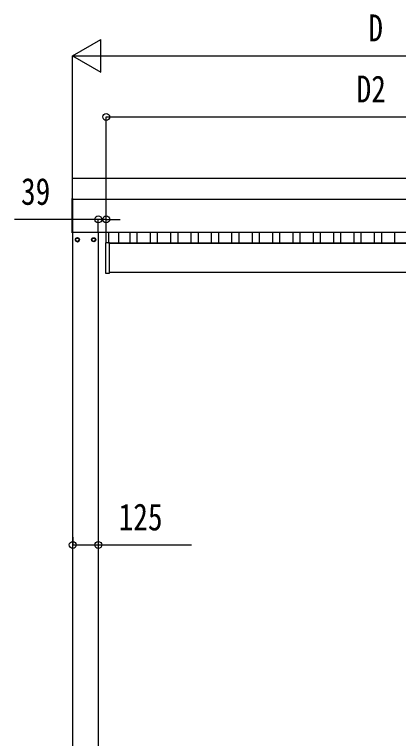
# Model space of a CAD drawing. Units: millimetres, scale not verified. Extents: x -16820 to 16820, y -11880 to 11880.
# Drawn here: x -14114 to -12229, y -2973 to 584 of the extents above; entities that cross this region are included whole.
import ezdxf
from ezdxf.enums import TextEntityAlignment as Align

# ---------------------------------------------------------------- set-up
doc = ezdxf.new("R2010")
doc.units = ezdxf.units.MM
doc.header["$LTSCALE"] = 50
for name, color, linetype in [('0-5_YKK_13', 4, 'Continuous'), ('0-6_YKK_A1', 4, 'Continuous'), ('0-7_YKK_D', 6, 'Continuous')]:
    doc.layers.add(name, color=color, linetype=linetype)
doc.styles.add('ＭＳ ゴシック', font='')
doc.styles.get('ＭＳ ゴシック').set_extended_font_data('MS Gothic')

msp = doc.modelspace()

# ---------------------------------------------------------------- linework, layer by layer
at = {"layer": '0-5_YKK_13'}
for p, q in [((-13829.2, -215.91), (-13831.2, -215.91)), ((-13831.2, -215.91), (-13831.2, -319.22)), ((-13829.2, -319.22), (-13829.2, -215.91)), ((-13831.2, -487.98), (-13831.2, -319.22)), ((-13829.2, -319.22), (-13831.2, -319.22)), ((-13829.2, -319.22), (-13829.2, -487.98)), ((-13829.2, -487.98), (-13831.2, -487.98)), ((-13797.1, -522.23), (-13797.2, -522.23)), ((-13797.1, -522.73), (-13797.2, -522.73)), ((-13734.29, -522.23), (-13734.19, -522.23)), ((-13734.29, -522.73), (-13734.19, -522.73)), ((-13667.5, -537.6), (-13667.5, -685.6)), ((-13666.5, -537.1), (-13667, -537.1)), ((-13648.5, -537.1), (-13666.5, -537.1)), ((-13648, -537.1), (-13648.5, -537.1)), ((-13647.5, -685.6), (-13647.5, -537.6)), ((-13667, -686.1), (-13648, -686.1))]:
    msp.add_line(p, q, dxfattribs=at)
for points in [[(-13805.7, -512.66), (-13814.2, -517.57), (-13814.2, -527.39), (-13805.7, -532.29), (-13797.2, -527.39), (-13797.2, -517.57)], [(-13725.7, -512.66), (-13717.2, -517.57), (-13717.2, -527.39), (-13725.7, -532.29), (-13734.2, -527.39), (-13734.2, -517.57)]]:
    msp.add_lwpolyline(points, close=True, dxfattribs=at)
for centre, radius in [((-13805.7, -522.48), 10), ((-13805.7, -522.48), 8.5), ((-13725.7, -522.48), 10), ((-13725.7, -522.48), 8.5)]:
    msp.add_circle(centre, radius, dxfattribs=at)
for centre, radius, start, end in [((-13805.7, -522.48), 8.6, 171.25399, 188.74601), ((-13805.7, -522.48), 8.6, 111.25399, 128.74601), ((-13805.7, -522.48), 8.6, 231.25399, 248.74601), ((-13805.7, -522.48), 8.6, 51.25399, 68.74601), ((-13805.7, -522.48), 8.6, 291.25399, 308.74601), ((-13805.7, -522.48), 8.6, 1.66581, 8.74601), ((-13805.7, -522.48), 8.6, 351.25399, 358.33419), ((-13725.7, -522.48), 8.6, 171.25399, 178.33419), ((-13725.7, -522.48), 8.6, 181.66581, 188.74601), ((-13725.7, -522.48), 8.6, 111.25399, 128.74601), ((-13725.7, -522.48), 8.6, 231.25399, 248.74601), ((-13725.7, -522.48), 8.6, 51.25399, 68.74601), ((-13725.7, -522.48), 8.6, 291.25399, 308.74601), ((-13725.7, -522.48), 8.6, 351.25399, 8.74601), ((-13667, -537.6), 0.5, 90, 180), ((-13648, -537.6), 0.5, 0, 90), ((-13667, -685.6), 0.5, 180, 270), ((-13648, -685.6), 0.5, 270, 0)]:
    msp.add_arc(centre, radius, start, end, dxfattribs=at)
at = {"layer": '0-6_YKK_A1'}
for p, q in [((-13829.2, -219.41), (-10829.2, -219.41)), ((-13829.2, -322.72), (-10829.2, -322.72)), ((-13829.2, -485.48), (-10829.2, -485.48)), ((-13828.2, -3483.48), (-13828.2, -485.48)), ((-13703.2, -485.48), (-13703.2, -3483.48)), ((-13664.2, -537.1), (-13664.2, -485.48)), ((-13652.2, -485.48), (-13652.2, -537.1)), ((-13604.2, -485.48), (-13604.2, -537.05)), ((-13546.7, -537.05), (-13546.7, -485.48)), ((-13511.7, -537.05), (-13511.7, -485.48)), ((-13446.7, -537.05), (-13446.7, -485.48)), ((-13411.7, -537.05), (-13411.7, -485.48)), ((-13346.7, -537.05), (-13346.7, -485.48)), ((-13311.7, -537.05), (-13311.7, -485.48)), ((-13246.7, -537.05), (-13246.7, -485.48)), ((-13211.7, -537.05), (-13211.7, -485.48)), ((-13146.7, -537.05), (-13146.7, -485.48)), ((-13111.7, -537.05), (-13111.7, -485.48)), ((-13046.7, -537.05), (-13046.7, -485.48)), ((-13011.7, -537.05), (-13011.7, -485.48)), ((-12946.7, -537.05), (-12946.7, -485.48)), ((-12911.7, -537.05), (-12911.7, -485.48)), ((-12846.7, -537.05), (-12846.7, -485.48)), ((-12811.7, -537.05), (-12811.7, -485.48)), ((-12746.7, -537.05), (-12746.7, -485.48)), ((-12711.7, -537.05), (-12711.7, -485.48)), ((-12646.7, -537.05), (-12646.7, -485.48)), ((-12611.7, -537.05), (-12611.7, -485.48)), ((-12546.7, -537.05), (-12546.7, -485.48)), ((-12511.7, -537.05), (-12511.7, -485.48)), ((-12446.7, -537.05), (-12446.7, -485.48)), ((-12411.7, -537.05), (-12411.7, -485.48)), ((-12346.7, -537.05), (-12346.7, -485.48)), ((-12311.7, -537.05), (-12311.7, -485.48)), ((-12246.7, -537.05), (-12246.7, -485.48)), ((-13652.2, -537.05), (-10994.2, -537.05)), ((-13647.5, -538.6), (-11010.89, -538.6)), ((-11010.89, -683.48), (-13647.5, -683.48))]:
    msp.add_line(p, q, dxfattribs=at)
at = {"layer": '0-7_YKK_D'}
for p, q in [((-13829.2, 380.59), (-13690.63, 460.59)), ((-13690.63, 300.59), (-13690.63, 460.59)), ((-13829.2, -218.41), (-13829.2, 381.59)), ((-13829.2, 380.59), (-13690.63, 300.59)), ((-13829.2, 380.59), (-13552.07, 380.59)), ((-13669.2, 380.59), (-10989.2, 380.59)), ((-13664.2, -538.62), (-13664.2, 81.59)), ((-13664.2, 80.59), (-10994.2, 80.59)), ((-13703.2, -422.66), (-14114.4, -422.66)), ((-13703.2, -484.48), (-13703.2, -421.66)), ((-13664.2, -422.66), (-13703.2, -422.66)), ((-13664.2, -538.62), (-13664.2, -421.66)), ((-13664.2, -422.66), (-13596.2, -422.66)), ((-13828.2, -1984.48), (-13828.2, -2022.87)), ((-13703.2, -1984.48), (-13703.2, -2022.87))]:
    msp.add_line(p, q, dxfattribs=at)
msp.add_lwpolyline([(-13828.2, -2021.87), (-13703.2, -2021.87), (-13244.8, -2021.87)], dxfattribs=at)
for centre in [(-13664.2, 80.59), (-13703.2, -422.66), (-13664.2, -422.66), (-13828.2, -2021.87), (-13703.2, -2021.87)]:
    msp.add_circle(centre, 17, dxfattribs=at)

# ---------------------------------------------------------------- texts
at = {"layer": '0-7_YKK_D', "style": 'ＭＳ ゴシック', "width": 0.8}
for s, p in [('D', (-12377.2, 412.59)), ('D2', (-12434.8, 112.59)), ('39', (-14082.4, -390.66)), ('125', (-13603.2, -1989.87))]:
    msp.add_text(s, height=132, dxfattribs=at).set_placement(p, align=Align.BOTTOM_LEFT)

doc.saveas('drawing.dxf')
